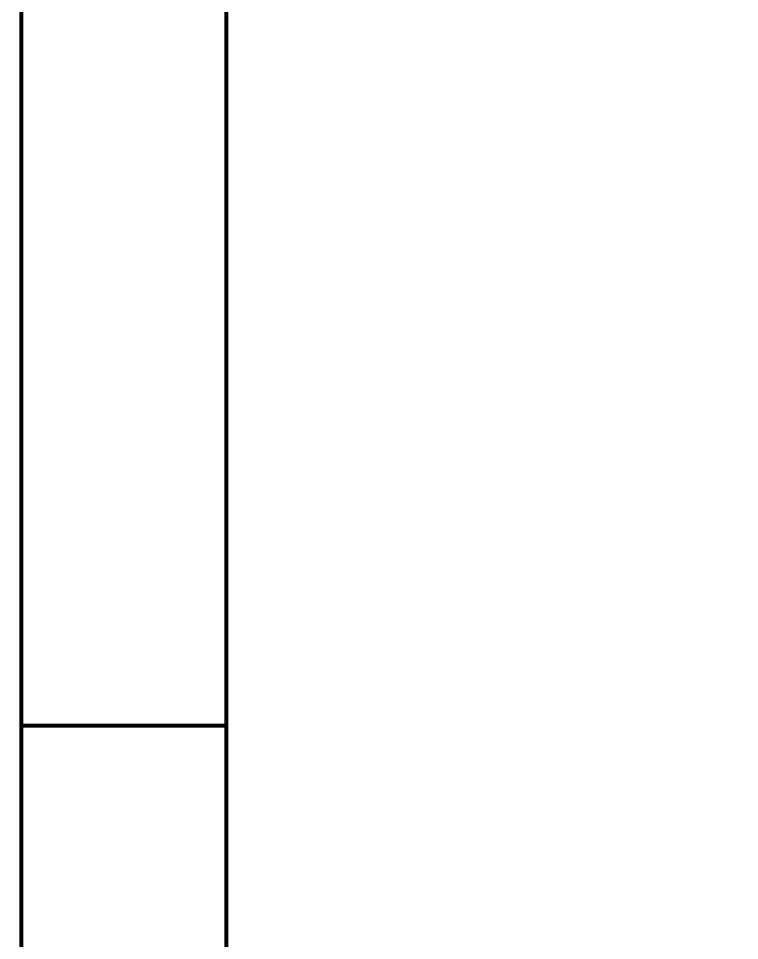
# Model space of a CAD drawing. Header units: millimetres. Extents: x 0 to 20.9, y 0 to 9.5.
# Drawn here: x -0.002 to 0.7, y 6.916 to 7.814 of the extents above; entities that cross this region are included whole.
import ezdxf

# ---------------------------------------------------------------- set-up
doc = ezdxf.new("R2010")
doc.units = ezdxf.units.MM
doc.header["$MEASUREMENT"] = 0
doc.layers.add('Sheet', color=255, linetype='Continuous')

msp = doc.modelspace()

# ---------------------------------------------------------------- linework, layer by layer
at = {"layer": 'Sheet', "const_width": 0.0039}
for points in [[(0.00084, 9.5), (0.00084, 0), (20.86614, 0), (20.86614, 9.5), (0.00084, 9.5), (0.00084, 9.5)], [(0.00084, 9.5), (20.86614, 9.5), (20.86614, 0), (0.00084, 0), (0.00084, 9.5)], [(0.20049, 9.29951), (0.20049, 0.19966), (20.66649, 0.19966), (20.66649, 9.29951), (0.20049, 9.29951), (0.20049, 9.29951)], [(0.20049, 9.29951), (20.66649, 9.29951), (20.66649, 0.19966), (0.20049, 0.19966), (0.20049, 9.29951)]]:
    msp.add_lwpolyline(points, close=True, dxfattribs=at)
msp.add_lwpolyline([(0.0001, 7.125), (0.20007, 7.125)], dxfattribs=at)

doc.saveas('drawing.dxf')
